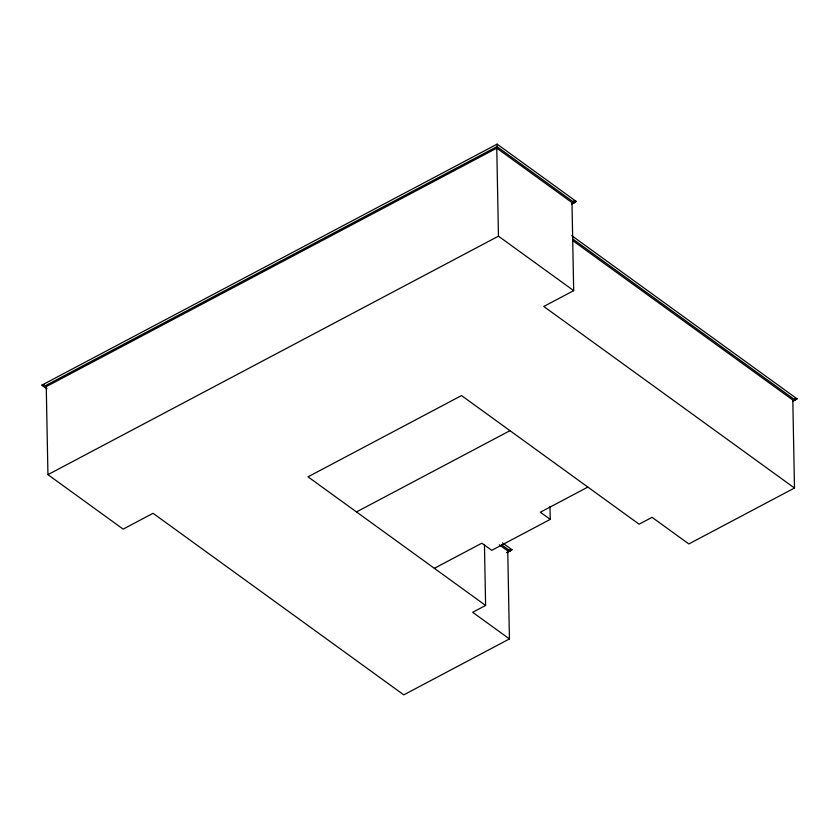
<?xml version="1.0" encoding="UTF-8"?>
<svg xmlns="http://www.w3.org/2000/svg" width="839" height="839" viewBox="0 0 839 839"><rect width="100%" height="100%" fill="white"/><g stroke="black" fill="none" stroke-linecap="round" stroke-linejoin="round"><path stroke-width="1.26" d="M497.118 144.14L576.236 201.433L574.432 202.713L496.982 146.636L497.118 144.14L41.95 385.091L43.806 386.527L46.25 386.632L496.772 148.146L571.988 202.619L573.677 290.64L543.777 306.466L794.491 488.025L688.84 543.955L652.071 517.327L639.108 524.186L461.513 395.578L308.018 476.835L485.613 605.443L472.661 612.302L509.43 638.93L403.779 694.86L153.055 513.3L123.155 529.126L47.938 474.654L46.25 386.632M43.806 386.527L496.982 146.636M47.938 474.654L498.46 236.168L496.772 148.146M571.632 203.867L576.236 201.433L573.75 200.71M572.125 203.929L574.432 202.713M356.491 511.937L509.986 430.68M434.361 568.328L481.869 543.179L491.759 550.332L550.227 519.383L549.985 506.473M587.856 487.071L540.337 512.22L550.227 519.383M506.766 552.492L511.989 549.734L502.53 542.885M792.582 401.189L797.05 398.829L571.726 235.644M506.987 552.702L511.989 549.734L509.399 550.069M792.96 401.325L797.05 398.829L794.47 399.165M44.477 384.524L41.95 385.091L46.994 388.835M499.331 544.826L507.742 550.908L510.185 551.013L501.774 544.931M572.89 239.084L795.246 400.109L795.215 398.745M572.764 240.657L792.803 400.004L794.491 488.025M498.46 236.168L573.677 290.64M507.742 550.908L509.43 638.93M484.449 544.605L485.613 605.443"/></g></svg>
